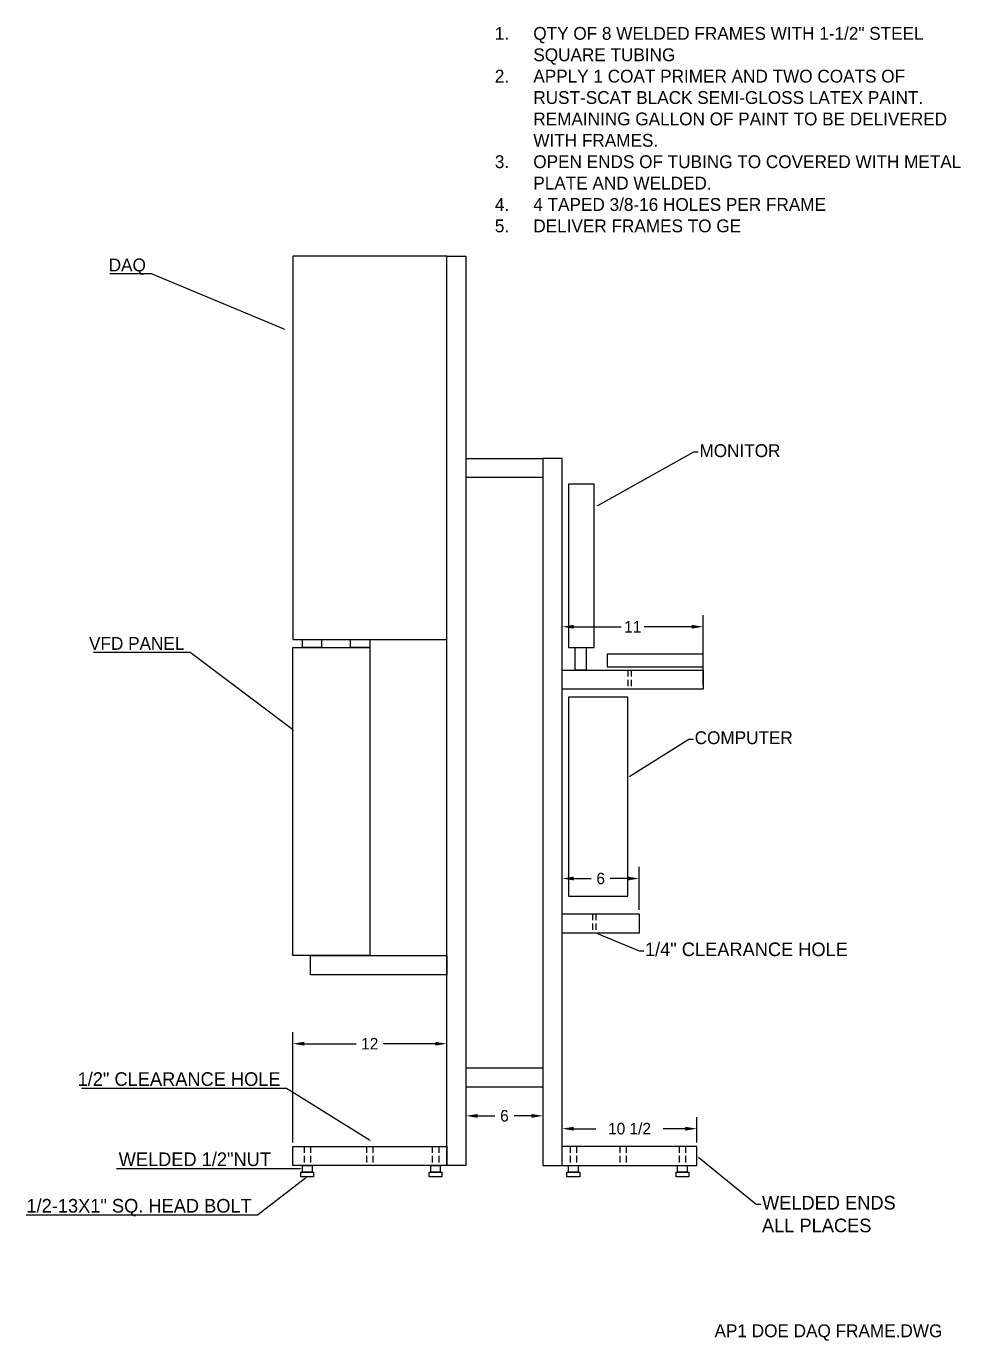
# Model space of a CAD drawing. Header units: inches. Extents: x -342 to -142, y -49 to 53.
# Drawn here: x -342.4 to -269.6, y -49 to 53.4 of the extents above; entities that cross this region are included whole.
import ezdxf
from ezdxf import colors
from ezdxf.entities.mleader import LeaderData, LeaderLine
from ezdxf.math import Vec2, Vec3

# ---------------------------------------------------------------- set-up
doc = ezdxf.new("R2010")
doc.units = ezdxf.units.IN
doc.header["$MEASUREMENT"] = 0
doc.linetypes.add('DASHED', pattern=[0.75, 0.5, -0.25])
doc.layers.get('0').update_dxf_attribs({"linetype": 'CONTINUOUS'})
doc.layers.get('DEFPOINTS').update_dxf_attribs({"linetype": 'CONTINUOUS'})
doc.layers.add('CABINET', color=6, linetype='CONTINUOUS')
doc.layers.add('DASH', color=3, linetype='DASHED')
doc.dimstyles.get("Standard").update_dxf_attribs({"dimtxt": 0.18, "dimasz": 0.18, "dimexe": 0.18, "dimexo": 0.0625, "dimgap": 0.09, "dimtad": 0, "dimtih": 1, "dimtoh": 1, "dimdec": 4, "dimzin": 0, "dimdsep": 46, "dimtxsty": 'Standard', "dimcen": 0.09, "dimadec": 0, "dimazin": 0, "dimtfac": 1, "dimtdec": 4, "dimtofl": 0, "dimtmove": 0, "dimatfit": 3, "dimfxl": 1, "dimtolj": 1, "dimtzin": 0, "dimarcsym": 0})

# ---------------------------------------------------------------- blocks, each defined once
blk = doc.blocks.new('*D15')
at = {"layer": 'CABINET', "color": 0, "lineweight": -2}
for p, q in [((-308.125, -31.4375), (-308.125, -32.4)), ((-307.225, -31.5), (-305.875, -31.5)), ((-303.025, -31.5), (-304.375, -31.5)), ((-302.125, -31.4375), (-302.125, -32.4))]:
    blk.add_line(p, q, dxfattribs=at)
at = {"layer": 'CABINET', "color": 0}
for points in [[(-307.225, -31.35), (-307.225, -31.65), (-308.125, -31.5)], [(-303.025, -31.35), (-303.025, -31.65), (-302.125, -31.5)]]:
    blk.add_solid(points, dxfattribs=at)
at = {"layer": 'DEFPOINTS', "color": 0}
for p in [(-308.125, -31.125), (-302.125, -31.125), (-302.125, -31.5)]:
    blk.add_point(p, dxfattribs=at)
at = {"layer": 'CABINET', "color": 0, "insert": (-305.125, -31.5), "char_height": 0.9, "attachment_point": 5}
blk.add_mtext('\\A1;6', dxfattribs=at)
blk = doc.blocks.new('*D16')
at = {"layer": 'CABINET', "color": 0, "lineweight": -2}
for p, q in [((-300.625, -33.5625), (-300.625, -31.6)), ((-290.125, -33.5625), (-290.125, -31.6)), ((-299.725, -32.5), (-298, -32.5)), ((-291.025, -32.5), (-292.75, -32.5))]:
    blk.add_line(p, q, dxfattribs=at)
at = {"layer": 'CABINET', "color": 0}
for points in [[(-299.725, -32.35), (-299.725, -32.65), (-300.625, -32.5)], [(-291.025, -32.35), (-291.025, -32.65), (-290.125, -32.5)]]:
    blk.add_solid(points, dxfattribs=at)
at = {"layer": 'DEFPOINTS', "color": 0}
for p in [(-290.125, -32.5), (-300.625, -33.875), (-290.125, -33.875)]:
    blk.add_point(p, dxfattribs=at)
at = {"layer": 'CABINET', "color": 0, "insert": (-295.375, -32.5), "char_height": 0.9, "attachment_point": 5}
blk.add_mtext('\\A1;10 1/2', dxfattribs=at)
blk = doc.blocks.new('*D17')
at = {"layer": 'CABINET', "color": 0, "lineweight": -2}
for p, q in [((-321.625, -33.5625), (-321.625, -24.975)), ((-309.625, -33.5625), (-309.625, -24.975)), ((-320.725, -25.875), (-316.675, -25.875)), ((-310.525, -25.875), (-314.575, -25.875))]:
    blk.add_line(p, q, dxfattribs=at)
at = {"layer": 'CABINET', "color": 0}
for points in [[(-320.725, -25.725), (-320.725, -26.025), (-321.625, -25.875)], [(-310.525, -25.725), (-310.525, -26.025), (-309.625, -25.875)]]:
    blk.add_solid(points, dxfattribs=at)
at = {"layer": 'DEFPOINTS', "color": 0}
for p in [(-321.625, -25.875), (-321.625, -33.875), (-309.625, -33.875)]:
    blk.add_point(p, dxfattribs=at)
at = {"layer": 'CABINET', "color": 0, "insert": (-315.625, -25.875), "char_height": 0.9, "attachment_point": 5}
blk.add_mtext('\\A1;12', dxfattribs=at)
blk = doc.blocks.new('*D18')
at = {"layer": 'CABINET', "color": 0, "lineweight": -2}
for p, q in [((-300.625, -15.4375), (-300.625, -12.1)), ((-294.625, -15.4375), (-294.625, -12.1)), ((-299.725, -13), (-298.375, -13)), ((-295.525, -13), (-296.875, -13))]:
    blk.add_line(p, q, dxfattribs=at)
at = {"layer": 'CABINET', "color": 0}
for points in [[(-299.725, -12.85), (-299.725, -13.15), (-300.625, -13)], [(-295.525, -12.85), (-295.525, -13.15), (-294.625, -13)]]:
    blk.add_solid(points, dxfattribs=at)
at = {"layer": 'DEFPOINTS', "color": 0}
for p in [(-294.625, -13), (-300.625, -15.75), (-294.625, -15.75)]:
    blk.add_point(p, dxfattribs=at)
at = {"layer": 'CABINET', "color": 0, "insert": (-297.625, -13), "char_height": 0.9, "attachment_point": 5}
blk.add_mtext('\\A1;6', dxfattribs=at)
blk = doc.blocks.new('*D19')
at = {"layer": 'CABINET', "color": 0, "lineweight": -2}
for p, q in [((-300.625, 2.0625), (-300.625, 7.525)), ((-289.625, 2.0625), (-289.625, 7.525)), ((-299.725, 6.625), (-296.025, 6.625)), ((-290.525, 6.625), (-294.225, 6.625))]:
    blk.add_line(p, q, dxfattribs=at)
at = {"layer": 'CABINET', "color": 0}
for points in [[(-299.725, 6.775), (-299.725, 6.475), (-300.625, 6.625)], [(-290.525, 6.775), (-290.525, 6.475), (-289.625, 6.625)]]:
    blk.add_solid(points, dxfattribs=at)
at = {"layer": 'DEFPOINTS', "color": 0}
for p in [(-289.625, 6.625), (-300.625, 1.75), (-289.625, 1.75)]:
    blk.add_point(p, dxfattribs=at)
at = {"layer": 'CABINET', "color": 0, "insert": (-295.125, 6.625), "char_height": 0.9, "attachment_point": 5}
blk.add_mtext('\\A1;11', dxfattribs=at)

msp = doc.modelspace()

# ---------------------------------------------------------------- linework, layer by layer
msp.add_line((-320.875, 5.625), (-319.5, 5.625))
for points in [[(-309.625, 35.5), (-321.625, 35.5), (-321.625, 5.625), (-309.625, 5.625)], [(-300.125, 5), (-298.125, 5), (-298.125, 17.75), (-300.125, 17.75)], [(-320.875, 5.625), (-319.375, 5.625), (-319.375, 5), (-320.875, 5)], [(-317.125, 5.625), (-315.625, 5.625), (-315.625, 5), (-317.125, 5)], [(-321.625, 5), (-315.625, 5), (-315.625, -19), (-321.625, -19)], [(-299.625, 5), (-298.75, 5), (-298.75, 3.25), (-299.625, 3.25)], [(-297.125, 3.5), (-289.625, 3.5), (-289.625, 4.5), (-297.125, 4.5)], [(-300.125, -14.375), (-295.5, -14.375), (-295.5, 1.125), (-300.125, 1.125)]]:
    msp.add_lwpolyline(points, close=True)
at = {"layer": 'CABINET'}
for p, q in [((-308.125, 19.75), (-302.125, 19.75)), ((-302.125, 19.75), (-302.125, 18.25)), ((-302.125, 19.75), (-302.125, -35.375)), ((-300.625, 19.75), (-302.125, 19.75)), ((-300.625, -35.375), (-300.625, 19.75)), ((-302.125, 18.25), (-308.125, 18.25)), ((-300.625, 3.25), (-289.625, 3.25)), ((-289.625, 3.25), (-289.625, 1.75)), ((-289.625, 1.75), (-300.625, 1.75)), ((-300.625, -15.75), (-294.625, -15.75)), ((-294.625, -15.75), (-294.625, -17.25)), ((-294.625, -17.25), (-300.625, -17.25)), ((-308.125, -27.75), (-302.125, -27.75)), ((-302.125, -27.75), (-302.125, -29.25)), ((-302.125, -29.25), (-308.125, -29.25)), ((-290.125, -33.875), (-300.625, -33.875)), ((-290.125, -35.375), (-290.125, -33.875)), ((-302.125, -35.375), (-290.125, -35.375))]:
    msp.add_line(p, q, dxfattribs=at)
for points in [[(-308.125, -35.375), (-309.625, -35.375), (-309.625, 35.5), (-308.125, 35.5)], [(-320.25, -19), (-309.625, -19), (-309.625, -20.5), (-320.25, -20.5)], [(-309.625, -35.375), (-321.625, -35.375), (-321.625, -33.875), (-309.625, -33.875)], [(-320.875, -35.375), (-320.125, -35.375), (-320.125, -35.875), (-320.875, -35.875)], [(-310.875, -35.375), (-310.125, -35.375), (-310.125, -35.875), (-310.875, -35.875)], [(-300.125, -35.375), (-299.375, -35.375), (-299.375, -35.875), (-300.125, -35.875)], [(-291.625, -35.375), (-290.875, -35.375), (-290.875, -35.875), (-291.625, -35.875)], [(-321, -35.875), (-320, -35.875), (-320, -36.25), (-321, -36.25)], [(-311, -35.875), (-310, -35.875), (-310, -36.25), (-311, -36.25)], [(-300.25, -35.875), (-299.25, -35.875), (-299.25, -36.25), (-300.25, -36.25)], [(-291.75, -35.875), (-290.75, -35.875), (-290.75, -36.25), (-291.75, -36.25)]]:
    msp.add_lwpolyline(points, close=True, dxfattribs=at)
at = {"layer": 'DASH'}
for p, q in [((-295.5, 3.25), (-295.5, 1.75)), ((-295.25, 3.25), (-295.25, 1.75)), ((-298.25, -15.75), (-298.25, -17.25)), ((-298, -15.75), (-298, -17.25)), ((-320.75, -33.875), (-320.75, -35.375)), ((-320.25, -33.875), (-320.25, -35.375)), ((-315.875, -33.875), (-315.875, -35.375)), ((-315.375, -33.875), (-315.375, -35.375)), ((-310.75, -33.875), (-310.75, -35.375)), ((-310.25, -33.875), (-310.25, -35.375)), ((-300, -33.875), (-300, -35.375)), ((-299.5, -33.875), (-299.5, -35.375)), ((-296.125, -33.875), (-296.125, -35.375)), ((-295.625, -33.875), (-295.625, -35.375)), ((-291.5, -33.875), (-291.5, -35.375)), ((-291, -33.875), (-291, -35.375))]:
    msp.add_line(p, q, dxfattribs=at)

# ---------------------------------------------------------------- texts
at = {"layer": 'CABINET', "char_height": 1, "attachment_point": 1}
for s, insert in [('\\pi-3,l3,t3;1.^IQTY OF 8 WELDED FRAMES WITH 1-1/2" STEEL SQUARE TUBING\\P2.^IAPPLY 1 COAT PRIMER AND TWO COATS OF RUST-SCAT BLACK SEMI-GLOSS LATEX PAINT.  REMAINING GALLON OF PAINT TO BE DELIVERED WITH FRAMES.\\P3.^IOPEN ENDS OF TUBING TO COVERED WITH METAL PLATE AND WELDED.\\P4.^I4 TAPED 3/8-16 HOLES PER FRAME\\P5.^IDELIVER FRAMES TO GE   ', (-305.875, 53.375)), ('AP1 DOE DAQ FRAME.DWG', (-288.75, -47.75))]:
    msp.add_mtext_dynamic_manual_height_columns(s, width=38.125, gutter_width=2.5, heights=[0], dxfattribs=dict(at, insert=insert))

# ---------------------------------------------------------------- dimensions: what is measured, and where the dimension line sits
at = {"layer": 'CABINET'}
for base, p1, p2, picture, middle in [((-289.625, 6.625), (-300.625, 1.75), (-289.625, 1.75), '*D19', (-295.125, 6.625)), ((-294.625, -13), (-300.625, -15.75), (-294.625, -15.75), '*D18', (-297.625, -13)), ((-321.625, -25.875), (-309.625, -33.875), (-321.625, -33.875), '*D17', (-315.625, -25.875)), ((-302.125, -31.5), (-308.125, -31.125), (-302.125, -31.125), '*D15', (-305.125, -31.5)), ((-290.125, -32.5), (-300.625, -33.875), (-290.125, -33.875), '*D16', (-295.375, -32.5))]:
    dim = msp.add_linear_dim(base=base, p1=p1, p2=p2, dimstyle='Standard', override={"dimscale": 5, "dimdec": 3, "dimlunit": 5, "dimtdec": 3, "dimfrac": 2}, dxfattribs=at)
    dim.commit()
    dim.dimension.update_dxf_attribs({"geometry": picture, "text_midpoint": middle})

# ---------------------------------------------------------------- leaders
ml = msp.add_multileader_mtext('Standard', dxfattribs=at)
ml.set_content('DAQ', color=256)
ml.set_leader_properties()
ml.build(insert=Vec2(0, 0))
ml.multileader.update_dxf_attribs({"text_right_attachment_type": 6, "dogleg_length": 0.36, "arrow_head_size": 0.18})
ctx = ml.context
ctx.base_point, ctx.char_height, ctx.arrow_head_size, ctx.landing_gap_size, ctx.plane_origin = Vec3(-335.8317, 34.725), 1, 0.18, 0.09, Vec3(-322.125, 29.75)
ctx.right_attachment, ctx.text_align_type = 6, 2
notes = []
notes.append((ctx, [(0, (1, 1, 0), (-332.625, 34.125), (-1, 0), 0.36, [(0, [(-322.125, 29.75)], 0, [])])]))
ctx.mtext.insert, ctx.mtext.alignment, ctx.mtext.flow_direction = Vec3(-333.075, 35.325), 3, 5
ml = msp.add_multileader_mtext('Standard', dxfattribs=at)
ml.set_content('MONITOR', color=256)
ml.set_leader_properties()
ml.build(insert=Vec2(0, 0))
ml.multileader.update_dxf_attribs({"text_right_attachment_type": 6, "dogleg_length": 0.36, "arrow_head_size": 0.18})
ctx = ml.context
ctx.base_point, ctx.char_height, ctx.arrow_head_size, ctx.landing_gap_size, ctx.plane_origin = Vec3(-290.015, 20.25), 1, 0.18, 0.09, Vec3(-298, 16)
ctx.right_attachment = 6
notes.append((ctx, [(0, (1, 1, 0), (-290.375, 20.25), (1, 0), 0.36, [(0, [(-298, 16)], 0, [])])]))
ctx.mtext.insert, ctx.mtext.flow_direction = Vec3(-289.925, 20.85), 5
ml = msp.add_multileader_mtext('Standard', dxfattribs=at)
ml.set_content('VFD PANEL', color=256)
ml.set_leader_properties()
ml.build(insert=Vec2(0, 0))
ml.multileader.update_dxf_attribs({"text_right_attachment_type": 6, "dogleg_length": 0.36, "arrow_head_size": 0.18})
ctx = ml.context
ctx.base_point, ctx.char_height, ctx.arrow_head_size, ctx.landing_gap_size, ctx.plane_origin = Vec3(-339.165, 5.225), 1, 0.18, 0.09, Vec3(-321.5, -1.5)
ctx.right_attachment, ctx.text_align_type = 6, 2
notes.append((ctx, [(0, (1, 1, 0), (-329.625, 4.625), (-1, 0), 0.36, [(0, [(-321.5, -1.5)], 0, [])])]))
ctx.mtext.insert, ctx.mtext.alignment, ctx.mtext.flow_direction = Vec3(-330.075, 5.825), 3, 5
ml = msp.add_multileader_mtext('Standard', dxfattribs=at)
ml.set_content('COMPUTER', color=256)
ml.set_leader_properties()
ml.build(insert=Vec2(0, 0))
ml.multileader.update_dxf_attribs({"text_right_attachment_type": 6, "dogleg_length": 0.36, "arrow_head_size": 0.18})
ctx = ml.context
ctx.base_point, ctx.char_height, ctx.arrow_head_size, ctx.landing_gap_size, ctx.plane_origin = Vec3(-290.39, -2.125), 1, 0.18, 0.09, Vec3(-295.5, -5.125)
ctx.right_attachment = 6
notes.append((ctx, [(0, (1, 1, 0), (-290.75, -2.125), (1, 0), 0.36, [(0, [(-295.5, -5.125)], 0, [])])]))
ctx.mtext.insert, ctx.mtext.flow_direction = Vec3(-290.3, -1.525), 5
ml = msp.add_multileader_mtext('Standard', dxfattribs=at)
ml.set_content('1/4" CLEARANCE HOLE', color=256)
ml.set_leader_properties()
ml.build(insert=Vec2(0, 0))
ml.multileader.update_dxf_attribs({"text_right_attachment_type": 6, "dogleg_length": 0.36, "arrow_head_size": 0.18})
ctx = ml.context
ctx.base_point, ctx.char_height, ctx.arrow_head_size, ctx.landing_gap_size, ctx.plane_origin = Vec3(-294.265, -18.625), 1.0625, 0.18, 0.09, Vec3(-298, -17.25)
ctx.right_attachment = 6
notes.append((ctx, [(0, (1, 1, 0), (-294.625, -18.625), (1, 0), 0.36, [(0, [(-298, -17.25)], 0, [])])]))
ctx.mtext.insert, ctx.mtext.flow_direction = Vec3(-294.175, -17.9875), 5
ml = msp.add_multileader_mtext('Standard', dxfattribs=at)
ml.set_content('1/2" CLEARANCE HOLE', color=256)
ml.set_leader_properties()
ml.build(insert=Vec2(0, 0))
ml.multileader.update_dxf_attribs({"text_right_attachment_type": 6, "dogleg_length": 0.36, "arrow_head_size": 0.18})
ctx = ml.context
ctx.base_point, ctx.char_height, ctx.arrow_head_size, ctx.landing_gap_size, ctx.plane_origin = Vec3(-341.79, -28.7375), 1.0625, 0.18, 0.09, Vec3(-315.5, -34.375)
ctx.right_attachment, ctx.text_align_type = 6, 2
notes.append((ctx, [(0, (1, 1, 0), (-322.125, -29.375), (-1, 0), 0.36, [(0, [(-315.5, -33.5)], 0, [])])]))
ctx.mtext.insert, ctx.mtext.alignment, ctx.mtext.flow_direction = Vec3(-322.575, -28.1), 3, 5
ml = msp.add_multileader_mtext('Standard', dxfattribs=at)
ml.set_content('WELDED 1/2"NUT', color=256)
ml.set_leader_properties()
ml.build(insert=Vec2(0, 0))
ml.multileader.update_dxf_attribs({"text_right_attachment_type": 6, "dogleg_length": 0.36, "arrow_head_size": 0.18})
ctx = ml.context
ctx.base_point, ctx.char_height, ctx.arrow_head_size, ctx.landing_gap_size, ctx.plane_origin = Vec3(-337.5817, -34.9875), 1.0625, 0.18, 0.09, Vec3(-320.875, -36.5)
ctx.right_attachment, ctx.text_align_type = 6, 2
notes.append((ctx, [(0, (1, 1, 0), (-322.875, -35.625), (-1, 0), 0.36, [(0, [(-320.875, -35.625)], 0, [])])]))
ctx.mtext.insert, ctx.mtext.alignment, ctx.mtext.flow_direction = Vec3(-323.325, -34.35), 3, 5
ml = msp.add_multileader_mtext('Standard', dxfattribs=at)
ml.set_content('WELDED ENDS \\PALL PLACES', color=256)
ml.set_leader_properties()
ml.build(insert=Vec2(0, 0))
ml.multileader.update_dxf_attribs({"text_right_attachment_type": 6, "dogleg_length": 0.36, "arrow_head_size": 0.18})
ctx = ml.context
ctx.base_point, ctx.char_height, ctx.arrow_head_size, ctx.landing_gap_size, ctx.plane_origin = Vec3(-285.14, -38.375), 1.0625, 0.18, 0.09, Vec3(-290.125, -35.5)
ctx.right_attachment = 6
notes.append((ctx, [(0, (1, 1, 0), (-285.5, -38.375), (1, 0), 0.36, [(0, [(-290.125, -34.625)], 0, [])])]))
ctx.mtext.insert, ctx.mtext.flow_direction = Vec3(-285.05, -37.7375), 5
ml = msp.add_multileader_mtext('Standard', dxfattribs=at)
ml.set_content('1/2-13X1" SQ. HEAD BOLT', color=256)
ml.set_leader_properties()
ml.build(insert=Vec2(0, 0))
ml.multileader.update_dxf_attribs({"text_right_attachment_type": 6, "dogleg_length": 0.36, "arrow_head_size": 0.18})
ctx = ml.context
ctx.base_point, ctx.char_height, ctx.arrow_head_size, ctx.landing_gap_size, ctx.plane_origin = Vec3(-346.8733, -38.6125), 1.0625, 0.18, 0.09, Vec3(-320.5, -37.125)
ctx.right_attachment, ctx.text_align_type = 6, 2
notes.append((ctx, [(0, (1, 1, 0), (-324.375, -39.25), (-1, 0), 0.36, [(0, [(-320.5, -36.25)], 0, [])])]))
ctx.mtext.insert, ctx.mtext.alignment, ctx.mtext.flow_direction = Vec3(-324.825, -37.975), 3, 5
for ctx, leaders in notes:
    for number, flags, end, landing, length, lines in leaders:
        leader = LeaderData()
        leader.index, (leader.has_last_leader_line, leader.has_dogleg_vector, leader.attachment_direction) = number, flags
        leader.last_leader_point, leader.dogleg_vector, leader.dogleg_length = Vec3(end), Vec3(landing), length
        for number, points, colour, breaks in lines:
            line = LeaderLine()
            line.index, line.vertices, line.color, line.breaks = number, Vec3.list(points), colors.encode_raw_color(colour), breaks
            leader.lines.append(line)
        ctx.leaders.append(leader)

doc.saveas('drawing.dxf')
